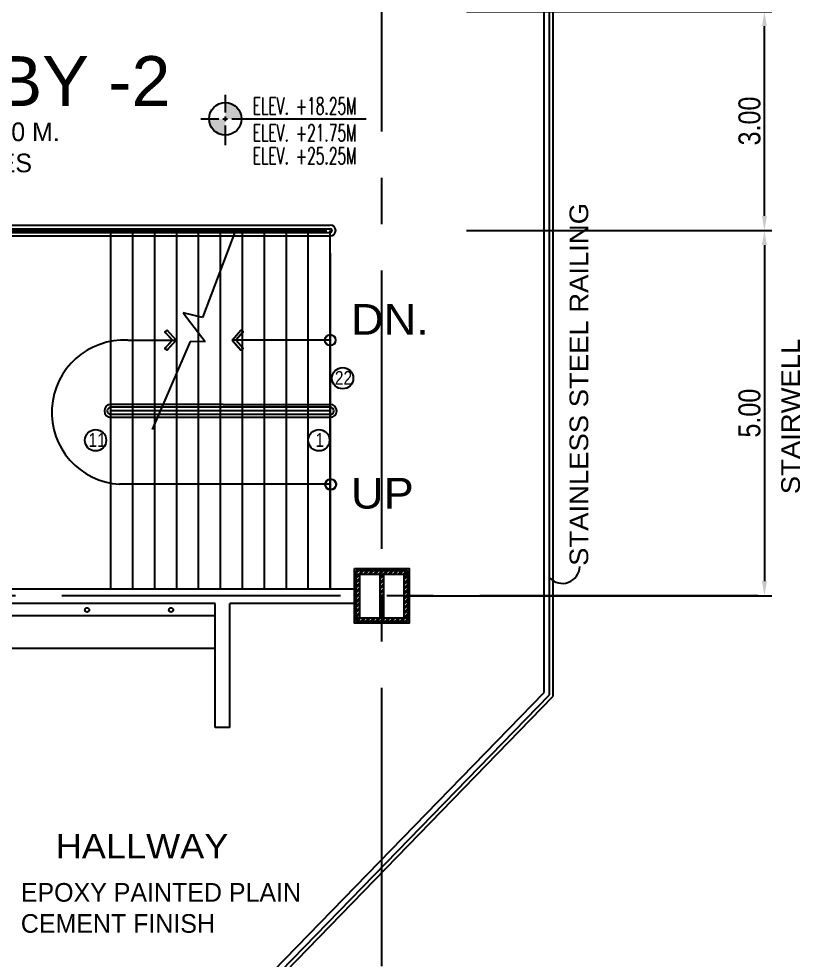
# Model space of a CAD drawing. Header units: millimetres. Extents: x 2148 to 2681, y 758 to 986.
# Drawn here: x 2416.85 to 2427.54, y 879.03 to 891.92 of the extents above; entities that cross this region are included whole.
import ezdxf

# ---------------------------------------------------------------- set-up
doc = ezdxf.new("R2010")
doc.units = ezdxf.units.MM
doc.linetypes.add('CENTER2', pattern=[28.575, 19.05, -3.175, 3.175, -3.175])
for name, color, linetype in [('A-Hatch', 253, 'Continuous'), ('A-Stairs', 1, 'Continuous'), ('A-Wall', 4, 'Continuous'), ('cladding', 2, 'Continuous'), ('COL-IN', 2, 'Continuous'), ('COLUMN', 7, 'Continuous'), ('DR', 7, 'Continuous'), ('FIXTURE', 1, 'Continuous'), ('HATCH', 8, 'Continuous'), ('Layer1', 5, 'Continuous'), ('p-boarder', 2, 'Continuous'), ('QUOTE', 2, 'Continuous'), ('S_GRID LINES', 252, 'Continuous'), ('TEXT', 6, 'Continuous')]:
    doc.layers.add(name, color=color, linetype=linetype)
doc.styles.add('100', font='SIMPLEX.shx', dxfattribs={"height": 0.25})
doc.styles.add('ARIALNW', font='ARIALN.TTF')
doc.styles.add('MMTX$0$ESMX$0$X-OPTA1D', font='x-opta1d')
doc.styles.add('SWISS', font='swissl.ttf')
doc.dimstyles.new('DIM 100', dxfattribs={"dimtxt": 0.2, "dimasz": 0.2, "dimexe": 0.1, "dimexo": 0, "dimgap": 0.05, "dimtad": 1, "dimzin": 0, "dimdsep": 46, "dimtxsty": 'ARIALNW', "dimcen": 0.09, "dimclrd": 6, "dimclre": 6, "dimclrt": 13, "dimadec": 0, "dimazin": 0, "dimtfac": 1, "dimtofl": 0, "dimtmove": 2, "dimatfit": 3, "dimfxl": 1, "dimtolj": 1, "dimtzin": 0, "dimarcsym": 0})

# ---------------------------------------------------------------- blocks, each defined once
blk = doc.blocks.new('*D2534')
at = {"layer": 'Defpoints', "color": 0, "transparency": 16777216}
for p in [(2422.97, 892.019, 0), (2427.047, 892.019), (2422.97, 889.021, 0)]:
    blk.add_point(p, dxfattribs=at)
at = {"layer": 'FIXTURE', "color": 6, "lineweight": -2, "transparency": 16777216}
for p, q in [((2422.97, 892.019), (2427.147, 892.019)), ((2427.047, 889.221), (2427.047, 891.819)), ((2422.97, 889.021), (2427.147, 889.021))]:
    blk.add_line(p, q, dxfattribs=at)
at = {"layer": 'FIXTURE', "color": 6, "transparency": 16777216}
for points in [[(2427.014, 891.819), (2427.081, 891.819), (2427.047, 892.019)], [(2427.014, 889.221), (2427.081, 889.221), (2427.047, 889.021)]]:
    blk.add_solid(points, dxfattribs=at)
at = {"layer": 'FIXTURE', "color": 13, "transparency": 16777216, "insert": (2426.844, 890.52), "char_height": 0.3, "attachment_point": 5, "rotation": 90, "style": 'ARIALNW'}
blk.add_mtext('\\A1;3.00', dxfattribs=at)
blk = doc.blocks.new('*D2540')
at = {"layer": 'Defpoints', "color": 0, "transparency": 16777216}
for p in [(2424.241, 889.021), (2422.97, 884.021, 0), (2427.047, 884.021)]:
    blk.add_point(p, dxfattribs=at)
at = {"layer": 'FIXTURE', "color": 6, "lineweight": -2, "transparency": 16777216}
for p, q in [((2424.241, 889.021), (2427.147, 889.021)), ((2427.047, 888.821), (2427.047, 884.221)), ((2422.97, 884.021), (2427.147, 884.021))]:
    blk.add_line(p, q, dxfattribs=at)
at = {"layer": 'FIXTURE', "color": 6, "transparency": 16777216}
for points in [[(2427.014, 888.821), (2427.081, 888.821), (2427.047, 889.021)], [(2427.014, 884.221), (2427.081, 884.221), (2427.047, 884.021)]]:
    blk.add_solid(points, dxfattribs=at)
at = {"layer": 'FIXTURE', "color": 13, "transparency": 16777216, "insert": (2426.844, 886.521), "char_height": 0.3, "attachment_point": 5, "rotation": 90, "style": 'ARIALNW'}
blk.add_mtext('\\A1;5.00', dxfattribs=at)

msp = doc.modelspace()

# ---------------------------------------------------------------- hatches: boundary and pattern name
at = {"layer": 'A-Hatch'}
h = msp.add_hatch(dxfattribs=at)
h.set_pattern_fill('ANSI32', color=256, scale=0.005, style=0)
h.set_pattern_definition([(45, (122.653275, 3e-13), (-0.0336759605, 0.0336759605), []), (45, (122.675726, 3e-13), (-0.0336759605, 0.0336759605), [])])
h.paths.add_polyline_path([(2421.8138363, 884.368508), (2421.4638363, 884.368508), (2421.4638363, 884.318508), (2421.8138363, 884.318508)])
h.paths.add_polyline_path([(2422.1638363, 884.368508), (2421.8138363, 884.368508), (2421.8138363, 884.318508), (2422.1638363, 884.318508)])
h.paths.add_polyline_path([(2421.8388363, 884.318508), (2421.8138363, 884.318508), (2421.8138363, 884.0205212), (2421.8388363, 884.0205212)])
h.paths.add_polyline_path([(2421.8138363, 884.318508), (2421.7888363, 884.318508), (2421.7888363, 884.0205212), (2421.8138363, 884.0205212)])
h.paths.add_polyline_path([(2422.1638363, 884.0205212), (2422.1138363, 884.0205212), (2422.1138363, 883.718508), (2422.1638363, 883.718508)])
h.paths.add_polyline_path([(2422.1638363, 883.718508), (2421.8138363, 883.718508), (2421.8138363, 883.668508), (2422.1638363, 883.668508)])
h.paths.add_polyline_path([(2421.8138363, 883.718508), (2421.4638363, 883.718508), (2421.4638363, 883.668508), (2421.8138363, 883.668508)])
h.paths.add_polyline_path([(2421.5138363, 884.0205212), (2421.4638363, 884.0205212), (2421.4638363, 883.718508), (2421.5138363, 883.718508)])
h.paths.add_polyline_path([(2421.5138363, 884.318508), (2421.4638363, 884.318508), (2421.4638363, 884.0205212), (2421.5138363, 884.0205212)])
h.paths.add_polyline_path([(2422.1638363, 884.318508), (2422.1138363, 884.318508), (2422.1138363, 884.0205212), (2422.1638363, 884.0205212)])
h.paths.add_polyline_path([(2421.8388363, 884.0205212), (2421.8138363, 884.0205212), (2421.8138363, 883.718508), (2421.8388363, 883.718508)])
h.paths.add_polyline_path([(2421.8138363, 884.0205212), (2421.7888363, 884.0205212), (2421.7888363, 883.718508), (2421.8138363, 883.718508)])
at = {"layer": 'Layer1'}
for points in [[(2419.671708, 890.7707595), (2419.6714724, 890.5487558), (2419.893476, 890.5485202, 0.4142135624)], [(2419.6712706, 890.3256524), (2419.6714898, 890.5481571), (2419.4495025, 890.5478917, 0.4142135624)]]:
    msp.add_hatch(color=32, dxfattribs=at).paths.add_polyline_path(points)

# ---------------------------------------------------------------- linework, layer by layer
at = {"ltscale": 0.05}
for centre in [(2421.2774058, 886.999315, 0), (2417.8966731, 886.1498269, 0), (2420.9519984, 886.1498269, 0)]:
    msp.add_circle(centre, 0.1459092, dxfattribs=at)
at = {"layer": 'A-Hatch'}
msp.add_arc((2424.2830605, 884.4276922, 0), 0.2371345, 222.79676911, 358.16228016, dxfattribs=at)
at = {"layer": 'A-Stairs', "ltscale": 10}
for p, q in [((2415.4570215, 889.095938, 0.0000005), (2421.1073075, 889.095938, 0)), ((2415.459267, 889.020938, 0), (2421.060959, 889.020938, 0)), ((2415.5070215, 889.045938, 0.0000005), (2421.1073075, 889.045938, 0)), ((2415.5591192, 888.995938, 0), (2420.621957, 888.995938, 0)), ((2415.5591195, 888.945938, 0), (2420.603066, 888.945938, 0)), ((2418.1073075, 884.1134834, 0), (2418.1073075, 888.9938839, 0)), ((2418.4073075, 884.1134834, 0), (2418.4073075, 888.9971338, 0)), ((2418.7073075, 884.1134834, 0), (2418.7073075, 888.9971338, 0)), ((2418.7073075, 884.1134834, 0), (2418.7073075, 888.9971338, 0)), ((2419.0073075, 884.1134834, 0), (2419.0073075, 888.9971338, 0)), ((2419.0073075, 884.1134834, 0), (2419.0073075, 888.9971338, 0)), ((2419.3073075, 884.1134834, 0), (2419.3073075, 888.9971338, 0)), ((2419.3073075, 884.1134834, 0), (2419.3073075, 888.9971338, 0)), ((2419.8157373, 889.0368402, -0.0000001), (2419.359976, 887.8305486, -0.0000001)), ((2419.6073075, 884.1134834, 0), (2419.6073075, 888.9971338, 0)), ((2419.6073075, 884.1134834, 0), (2419.6073075, 888.9971338, 0)), ((2419.9073075, 884.1134834, 0), (2419.9073075, 888.9971338, 0)), ((2419.9073075, 884.1134834, 0), (2419.9073075, 888.9971338, 0)), ((2420.2073075, 884.1134834, 0), (2420.2073075, 888.9971338, 0)), ((2420.2073075, 884.1134834, 0), (2420.2073075, 888.9971338, 0)), ((2420.5073075, 884.1134834, 0), (2420.5073075, 888.9971338, 0)), ((2420.5073075, 884.1134834, 0), (2420.5073075, 888.9971338, 0)), ((2420.603066, 888.945938, 0), (2421.1073075, 888.945938, 0)), ((2420.621957, 888.995938, 0), (2421.1073075, 888.995938, 0)), ((2420.8073075, 884.1134834, 0), (2420.8073075, 888.9971338, 0)), ((2421.1073075, 884.1134834, 0), (2421.1073075, 889.020938, 0)), ((2421.1073075, 884.1134834, 0), (2421.1073075, 888.800938, 0)), ((2421.1073075, 888.7127288, 0), (2421.1073075, 884.1134834, 0)), ((2419.359976, 887.8305486, -0.0000001), (2419.0939566, 887.894899, -0.0000001)), ((2419.0939566, 887.894899, -0.0000001), (2419.3976237, 887.50245, -0.0000001)), ((2419.1894418, 887.50245, -0.0000001), (2418.6735301, 886.2985231, -0.0000001)), ((2419.3976237, 887.4979002, -0.0000001), (2419.1894418, 887.50245, -0.0000001)), ((2419.6429016, 886.6413086, 0), (2418.1073075, 886.6413086, 0)), ((2419.6257606, 886.6013086, 0), (2418.1073075, 886.6013086, 0)), ((2421.1073075, 886.6013086, 0), (2419.6257606, 886.6013086, 0)), ((2419.6429016, 886.6413086, 0), (2421.1073075, 886.6413086, 0)), ((2421.1073075, 886.5513086, 0), (2418.1073075, 886.5513086, 0)), ((2421.1073075, 886.5013086, 0), (2418.1073075, 886.5013086, 0)), ((2421.1073075, 886.4613086, 0), (2418.1073075, 886.4613086, 0)), ((2422.1888363, 884.018508, 0), (2424.0340587, 884.018508, 0))]:
    msp.add_line(p, q, dxfattribs=at)
at = {"layer": 'A-Stairs', "ltscale": 10, "extrusion": (9.15514e-08, 0, 1)}
msp.add_arc((2421.1073075, 889.020938, 0.0002216), 0.075, 270, 90, dxfattribs=at)
at = {"layer": 'A-Stairs', "ltscale": 10, "extrusion": (9.50356e-08, -1.35398e-21, 1)}
msp.add_arc((2421.1073075, 889.020938, 0.0002301), 0.025, 270, 90, dxfattribs=at)
at = {"layer": 'A-Stairs', "ltscale": 10}
for centre, radius, start, end in [((2418.1073075, 886.5513086, 0), 0.09, 90, 270), ((2418.1073075, 886.5513086, -0.0000083), 0.05, 90, 270), ((2421.1073075, 886.5513086, -0.0000085), 0.09, 270, 90), ((2421.1073075, 886.5513086, -0.0000089), 0.05, 270, 90)]:
    msp.add_arc(centre, radius, start, end, dxfattribs=at)
at = {"layer": 'A-Wall', "ltscale": 10}
for p, q in [((2421.4388363, 884.1134834, 0), (2413.1388363, 884.1134834, 0)), ((2419.5331321, 883.9134834, 0), (2413.1388363, 883.9134834, 0)), ((2419.5331321, 882.2173451, 0), (2419.5331321, 883.9134834, 0)), ((2419.7331321, 882.2173451, 0), (2419.7331321, 883.9134834, 0)), ((2421.4388363, 883.9134834, 0), (2419.7331321, 883.9134834, 0)), ((2419.7331321, 882.2173451, 0), (2419.5331321, 882.2173451, 0))]:
    msp.add_line(p, q, dxfattribs=at)
at = {"layer": 'cladding', "elevation": 0}
msp.add_lwpolyline([(2421.4388363, 884.393508), (2422.1888363, 884.393508), (2422.1888363, 883.643508), (2421.4388363, 883.643508)], close=True, dxfattribs=at)
at = {"layer": 'COL-IN'}
for p, q in [((2421.4638363, 884.368508, 0), (2422.1638363, 884.368508, 0)), ((2421.4638363, 883.668508, 0), (2421.4638363, 884.368508, 0)), ((2421.4638363, 884.318508, 0), (2422.1638363, 884.318508, 0)), ((2421.5138363, 883.718508, 0), (2421.5138363, 884.318508, 0)), ((2421.7888363, 883.718508, 0), (2421.7888363, 884.318508, 0)), ((2421.8388363, 883.718508, 0), (2421.8388363, 884.318508, 0)), ((2422.1138363, 884.318508, 0), (2422.1138363, 883.718508, 0)), ((2422.1638363, 884.368508, 0), (2422.1638363, 883.668508, 0)), ((2421.4638363, 883.718508, 0), (2422.1638363, 883.718508, 0)), ((2422.1638363, 883.668508, 0), (2421.4638363, 883.668508, 0))]:
    msp.add_line(p, q, dxfattribs=at)
at = {"layer": 'COLUMN'}
for p, q in [((2419.1381252, 877.6598202, 0), (2424.0340587, 882.6957065, 0)), ((2419.1919002, 877.6075397, 0), (2424.1090587, 882.6652578, 0)), ((2419.2277501, 877.572686, 0), (2424.1590587, 882.6449587, 0))]:
    msp.add_line(p, q, dxfattribs=at)
at = {"layer": 'DR', "ltscale": 10}
for p, q in [((2424.1090587, 882.6652578, 0), (2424.1090587, 894.8748707, 0)), ((2424.1590587, 882.6449587, 0), (2424.1590587, 894.9248707, 0)), ((2424.0340587, 882.6957065, 0), (2424.0340587, 894.7998707, 0)), ((2420.8073075, 884.1134834, 0), (2420.8073075, 888.9971338, 0)), ((2416.1631321, 883.7527589, 0), (2419.5331321, 883.7527589, 0)), ((2416.1631321, 883.3027589, 0), (2419.5331321, 883.3027589, 0))]:
    msp.add_line(p, q, dxfattribs=at)
for centre in [(2417.7810049, 883.8277034, 0), (2418.9294365, 883.8277034, 0)]:
    msp.add_circle(centre, 0.0298103, dxfattribs=at)
at = {"layer": 'HATCH', "color": 7, "linetype": 'ByBlock', "ltscale": 0.5, "elevation": 0}
for points in [[(2418.9976381, 887.5217283), (2418.8787423, 887.6579353), (2418.8463174, 887.6332663), (2418.9476674, 887.5217283)], [(2418.9976381, 887.5184785), (2418.8787423, 887.6546855), (2418.8463174, 887.6300164), (2418.9476674, 887.5184785)], [(2419.7649347, 887.5217283), (2419.8838304, 887.6579353), (2419.9162553, 887.6332663), (2419.8149053, 887.5217283)], [(2419.7649347, 887.5184785), (2419.8838304, 887.6546855), (2419.9162553, 887.6300164), (2419.8149053, 887.5184785)], [(2418.9976381, 887.5217283), (2418.8787423, 887.3855213), (2418.8463174, 887.4101904), (2418.9476674, 887.5217283)], [(2418.9976381, 887.5184785), (2418.8787423, 887.3822715), (2418.8463174, 887.4069406), (2418.9476674, 887.5184785)], [(2419.7649347, 887.5217283), (2419.8838304, 887.3855213), (2419.9162553, 887.4101904), (2419.8149053, 887.5217283)], [(2419.7649347, 887.5184785), (2419.8838304, 887.3822715), (2419.9162553, 887.4069406), (2419.8149053, 887.5184785)]]:
    msp.add_lwpolyline(points, dxfattribs=at)
at = {"layer": 'HATCH', "linetype": 'ByBlock', "ltscale": 0.5, "elevation": 0}
for points in [[(2418.3405851, 887.5184785), (2418.9976381, 887.5184785)], [(2421.1073075, 887.5184785), (2419.7649347, 887.5184785)], [(2421.1131041, 885.5464746), (2418.2249195, 885.5464746)]]:
    msp.add_lwpolyline(points, dxfattribs=at)
at = {"layer": 'HATCH', "linetype": 'ByBlock', "ltscale": 0.5}
for centre in [(2421.1073075, 887.5217283, 0), (2421.1073075, 887.5184785, 0), (2421.1131041, 885.5464746, -0.0000001), (2421.1131041, 885.5432248, -0.0000001)]:
    msp.add_circle(centre, 0.0738602, dxfattribs=at)
msp.add_arc((2418.2866326, 886.532249, 0), 0.9877042, 86.868706, 266.41775225, dxfattribs=at)
at = {"layer": 'QUOTE'}
for p, q in [((2419.6710632, 890.8777237, 0), (2419.6713494, 890.6383925, 0)), ((2419.3360076, 890.5496129, 0), (2419.5823204, 890.5493515, 0)), ((2419.6395557, 890.5492908, 0), (2419.7033563, 890.5492231, 0)), ((2419.6714178, 890.5811572, 0), (2419.6714941, 890.5173566, 0)), ((2419.7605915, 890.5491623, 0), (2421.5994434, 890.5477686, 0)), ((2419.6715625, 890.4601213, 0), (2419.6718487, 890.1877901, 0))]:
    msp.add_line(p, q, dxfattribs=at)
msp.add_circle((2419.6714718, 890.5492569, 0), 0.2220038, dxfattribs=at)
at = {"layer": 'S_GRID LINES', "linetype": 'CENTER2', "ltscale": 0.2}
for p, q in [((2421.8138363, 867.518508, 0), (2421.8138363, 896.6391014, 0)), ((2426.961786, 884.0205212, 0), (2408.2676958, 884.0205212, 0))]:
    msp.add_line(p, q, dxfattribs=at)

# ---------------------------------------------------------------- texts
at = {"color": 2, "style": 'MMTX$0$ESMX$0$X-OPTA1D', "width": 1.1}
for s, p in [('STAINLESS STEEL RAILING', (2424.6366256, 884.4302037, 0)), ('STAIRWELL', (2427.5325349, 885.4113697, 0))]:
    msp.add_text(s, height=0.25536, rotation=90, dxfattribs=at).set_placement(p)
at = {"color": 2, "style": 'MMTX$0$ESMX$0$X-OPTA1D', "text_generation_flag": 6, "width": 1.1}
for s, height, p in [('DN.', 0.42, (2421.3915142, 887.5944335, 0)), ('UP', 0.42, (2421.3915142, 885.2144446, 0)), ('HALLWAY', 0.336, (2417.3523613, 880.4253254, 0))]:
    msp.add_text(s, height=height, rotation=180, dxfattribs=at).set_placement(p)
at = {"color": 2, "char_height": 0.25536, "width": 11.644719696, "attachment_point": 4, "style": 'MMTX$0$ESMX$0$X-OPTA1D'}
for s, insert in [('0.60 M. X 0.60 M.\\P FLOOR TILES', (2414.7128378, 890.1571827)), ('0.60 M. X 0.60 M.\\P FLOOR TILES', (2414.7128378, 890.1571827)), ('EPOXY PAINTED PLAIN\\PCEMENT FINISH', (2416.8745075, 879.7459105))]:
    msp.add_mtext(s, dxfattribs=dict(at, insert=insert))
at = {"layer": 'p-boarder', "char_height": 0.231, "width": 11.654519507, "attachment_point": 5, "rotation": 359.95148746, "style": '100'}
for s, insert in [('{\\W0.6;ELEV. +18.25M}', (2420.7587005, 890.7259252, 0)), ('{\\W0.6;ELEV. +21.75M}', (2420.7587005, 890.3578892, 0)), ('{\\W0.6;ELEV. +25.25M}', (2420.7587005, 890.0435907, 0))]:
    msp.add_mtext(s, dxfattribs=dict(at, insert=insert))
at = {"layer": 'TEXT', "style": 'SWISS'}
msp.add_text('LOBBY -2', height=0.68445904, rotation=359.98971085, dxfattribs=at).set_placement((2414.6168371, 890.7245355, 0))
at = {"layer": 'TEXT', "attachment_point": 1, "style": 'ARIALNW'}
for s, insert, char_height, width in [('22', (2421.1707561, 887.0961504, 0), 0.1852389, 1.165092241), ('11', (2417.7993758, 886.2484924, 0), 0.189, 1.188748333), ('1', (2420.9049733, 886.2484924, 0), 0.189, 1.188748333)]:
    msp.add_mtext(s, dxfattribs=dict(at, insert=insert, char_height=char_height, width=width))

# ---------------------------------------------------------------- dimensions: what is measured, and where the dimension line sits
at = {"layer": 'FIXTURE'}
for base, p1, p2, picture, middle in [((2427.0473382, 892.0191961), (2422.9703196, 889.020938, 0), (2422.9703196, 892.0191961, 0), '*D2534', (2426.8441663, 890.5200671)), ((2427.0473382, 884.0205212), (2424.2410839, 889.020938), (2422.9703196, 884.0205212, 0), '*D2540', (2426.8441663, 886.5207296))]:
    dim = msp.add_linear_dim(base=base, p1=p1, p2=p2, angle=90, dimstyle='DIM 100', override={"dimtxt": 0.3}, dxfattribs=at)
    dim.commit()
    dim.dimension.update_dxf_attribs({"geometry": picture, "text_midpoint": middle})

doc.saveas('drawing.dxf')
